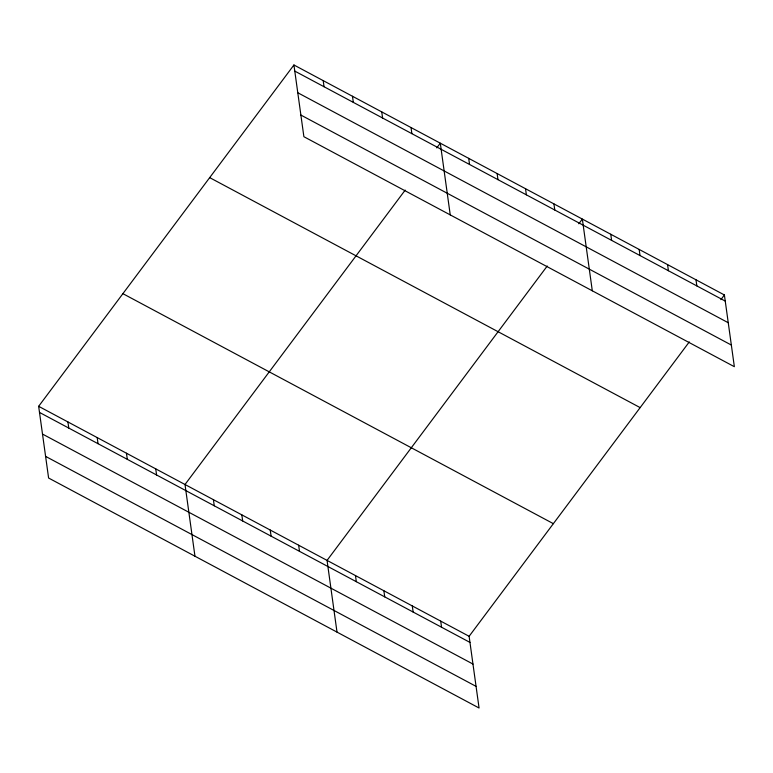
<?xml version="1.0" encoding="UTF-8"?>
<svg xmlns="http://www.w3.org/2000/svg" width="773" height="773" viewBox="0 0 773 773"><rect width="100%" height="100%" fill="white"/><g stroke="black" fill="none" stroke-linecap="round" stroke-linejoin="round"><path stroke-width="1.16" d="M689.294 341.908L469.114 636.295L479.067 708.01L48.602 478.023L38.65 406.308L293.933 64.99L724.398 294.977L734.35 366.692L303.886 136.705L293.933 64.99M405.187 190.11L185.008 484.497L194.96 556.222M436.784 147.875L440.291 143.179L450.244 214.904M547.245 266.009L327.056 560.396L337.009 632.121M578.832 223.774L582.349 219.078L592.302 290.803M720.89 299.663L724.398 294.977M294.784 71.106L725.248 301.093M297.789 92.75L728.253 322.737M300.881 115.061L731.345 345.048M209.686 177.626L640.15 407.613M122.897 293.672L553.362 523.659M38.65 406.308L469.114 636.295M39.5 412.424L469.965 642.411M42.505 434.068L472.97 664.055M45.597 456.379L476.062 686.366M695.99 279.797L696.84 285.913M667.572 264.617L668.423 270.734M639.165 249.437L640.015 255.554M610.757 234.258L611.607 240.374M553.932 203.898L554.782 210.014M525.524 188.718L526.374 194.835M497.116 173.538L497.967 179.655M468.699 158.359L469.549 164.475M411.023 127.545L411.874 133.661M381.746 111.901L382.596 118.018M440.707 621.115L441.547 627.232M352.478 96.267L353.329 102.384M412.289 605.935L413.14 612.052M323.201 80.624L324.051 86.74M383.881 590.756L384.732 596.872M355.474 575.576L356.324 581.692M298.649 545.216L299.499 551.333M270.241 530.036L271.091 536.153M241.833 514.857L242.674 520.973M213.416 499.677L214.266 505.793M155.74 468.863L156.581 474.98M126.463 453.22L127.313 459.336M97.195 437.586L98.045 443.702M67.918 421.942L68.768 428.058"/></g></svg>
